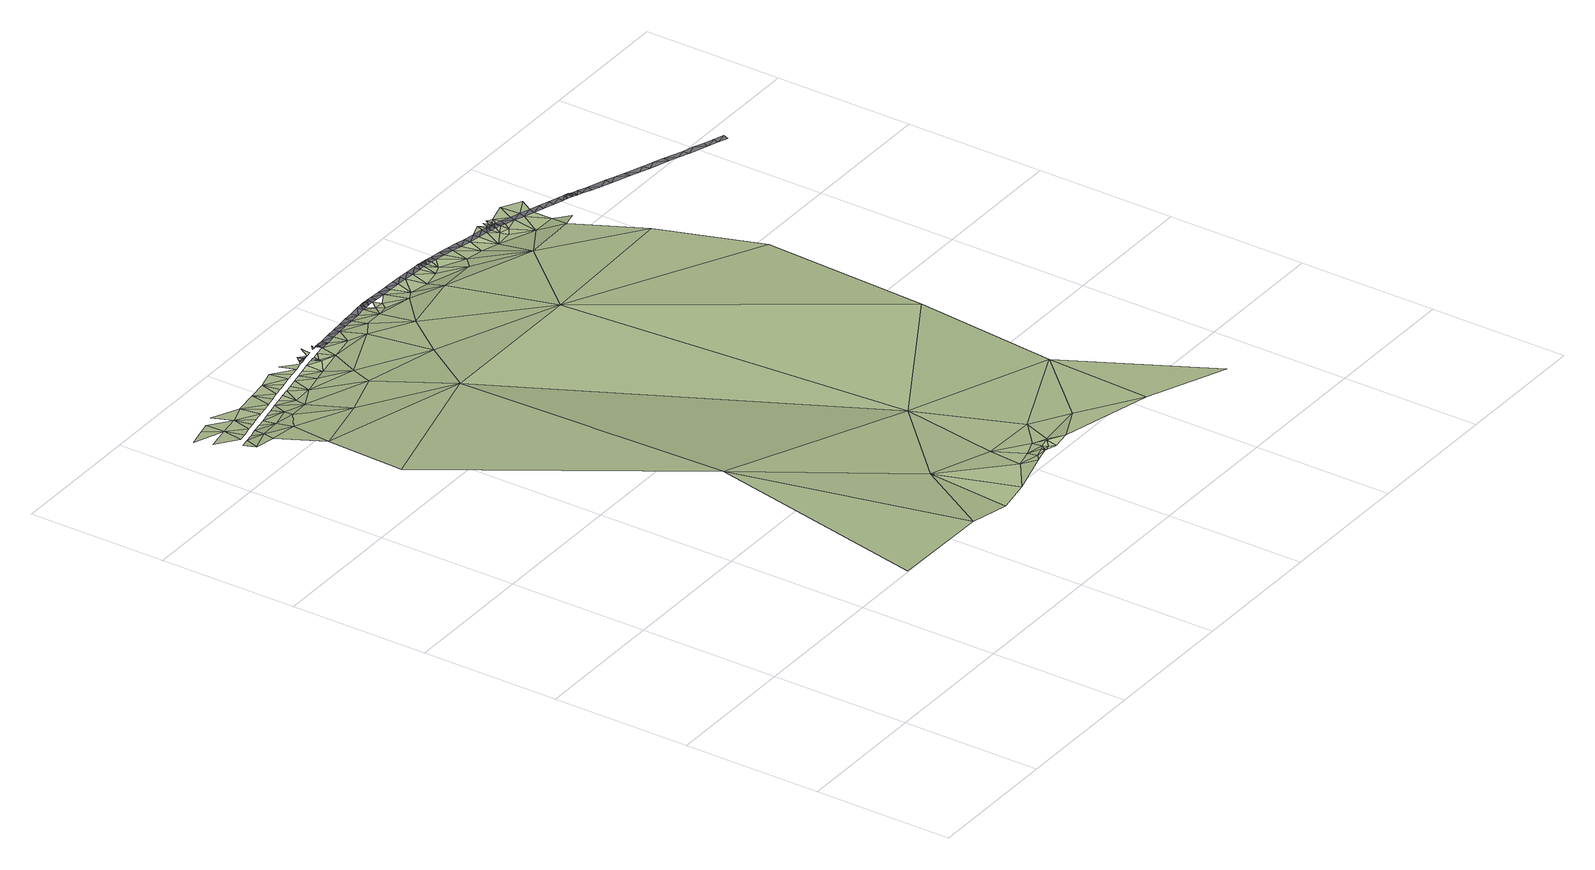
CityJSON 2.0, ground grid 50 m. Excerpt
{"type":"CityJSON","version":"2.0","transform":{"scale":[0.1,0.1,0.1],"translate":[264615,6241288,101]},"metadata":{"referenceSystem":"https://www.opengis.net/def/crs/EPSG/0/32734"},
"CityObjects":{
"terrain1":{"type":"TINRelief","geometry":[{"type":"CompositeSurface","lod":"1","boundaries":[[[0,1,2]],[[1,0,3]],[[4,5,1]],[[0,6,3]],[[7,8,9]],[[10,7,11]],[[4,12,5]],[[8,7,10]],[[13,11,12]],[[14,15,16]],[[17,8,10]],[[13,10,11]],[[18,15,14]],[[19,17,10]],[[20,15,21]],[[22,15,18]],[[13,12,23]],[[10,13,24]],[[19,10,24]],[[25,21,15]],[[15,22,26]],[[1,3,27]],[[28,19,24]],[[25,15,26]],[[22,29,26]],[[6,30,3]],[[31,24,13]],[[32,28,24]],[[26,29,33]],[[23,31,13]],[[23,12,4]],[[34,26,33]],[[35,32,24]],[[35,24,31]],[[4,1,27]],[[36,26,37]],[[38,32,35]],[[37,26,34]],[[35,39,38]],[[37,34,40]],[[31,41,35]],[[41,31,23]],[[42,3,30]],[[39,35,43]],[[37,40,44]],[[43,35,41]],[[45,37,44]],[[30,46,42]],[[43,41,47]],[[3,42,48]],[[49,43,47]],[[23,50,41]],[[51,45,44]],[[4,50,23]],[[49,47,52]],[[53,45,51]],[[41,54,47]],[[55,52,47]],[[56,42,46]],[[53,57,45]],[[54,41,50]],[[55,47,54]],[[42,56,58]],[[59,56,46]],[[57,53,60]],[[58,48,42]],[[61,56,59]],[[56,61,58]],[[62,63,59]],[[61,59,63]],[[55,54,64]],[[65,63,62]],[[60,66,57]],[[58,61,67]],[[67,61,63]],[[65,68,63]],[[63,68,67]],[[65,69,68]],[[58,67,70]],[[58,70,48]],[[64,54,71]],[[3,48,27]],[[66,72,57]],[[67,68,73]],[[69,73,68]],[[73,70,67]],[[74,71,54]],[[50,75,54]],[[72,76,57]],[[69,77,73]],[[73,78,70]],[[74,54,75]],[[50,4,79]],[[73,77,78]],[[80,71,74]],[[72,81,76]],[[70,82,48]],[[82,70,78]],[[80,74,83]],[[81,84,76]],[[83,74,75]],[[85,80,83]],[[50,79,75]],[[86,78,77]],[[83,87,85]],[[84,88,89]],[[78,86,82]],[[82,27,48]],[[90,83,75]],[[87,83,91]],[[92,93,88]],[[93,92,94]],[[91,95,87]],[[93,94,96]],[[96,94,97]],[[96,98,93]],[[90,91,83]],[[99,96,97]],[[99,98,96]],[[93,98,100]],[[97,101,99]],[[101,102,99]],[[99,102,98]],[[103,102,101]],[[95,91,104]],[[105,98,102]],[[77,106,86]],[[103,105,102]],[[100,98,105]],[[104,107,95]],[[103,108,105]],[[100,105,109]],[[109,105,108]],[[110,107,104]],[[104,91,90]],[[111,110,104]],[[79,112,75]],[[111,104,90]],[[75,112,90]],[[109,113,114]],[[79,4,115]],[[116,111,90]],[[27,115,4]],[[117,118,119]],[[120,121,122]],[[123,116,90]],[[121,120,124]],[[124,120,125]],[[124,125,126]],[[126,127,124]],[[126,128,127]],[[129,82,86]],[[90,112,123]],[[116,123,130]],[[82,129,27]],[[123,131,130]],[[79,132,112]],[[86,106,129]],[[123,133,131]],[[112,133,123]],[[112,134,133]],[[132,79,115]],[[132,134,112]],[[133,134,135]],[[136,135,134]],[[137,134,132]],[[134,137,136]],[[129,106,138]],[[136,137,139]],[[137,140,139]],[[137,132,141]],[[142,140,137]],[[143,142,137]],[[115,144,132]],[[145,140,142]],[[137,141,143]],[[143,146,142]],[[141,132,144]],[[27,147,115]],[[147,27,129]],[[146,148,142]],[[146,143,141]],[[141,149,146]],[[149,141,150]],[[144,150,141]],[[151,149,150]],[[152,151,150]],[[153,150,144]],[[144,115,154]],[[152,150,155]],[[155,150,153]],[[156,153,144]],[[153,157,155]],[[153,158,157]],[[156,158,153]],[[158,159,157]],[[144,154,156]],[[158,160,159]],[[158,161,160]],[[156,161,158]],[[162,160,161]],[[162,161,163]],[[156,164,161]],[[165,163,161]],[[115,147,166]],[[115,167,154]],[[165,161,164]],[[154,164,156]],[[164,168,165]],[[169,168,164]],[[170,164,154]],[[170,169,164]],[[167,115,166]],[[169,170,171]],[[170,154,172]],[[173,171,170]],[[173,170,172]],[[154,174,172]],[[172,175,173]],[[172,176,175]],[[176,172,177]],[[178,174,154]],[[172,179,177]],[[180,181,182]],[[167,178,154]],[[172,174,179]],[[183,176,177]],[[184,181,180]],[[177,185,183]],[[186,177,179]],[[181,184,187]],[[185,177,188]],[[187,184,189]],[[177,186,188]],[[186,179,174]],[[190,187,189]],[[191,187,190]],[[189,192,190]],[[192,193,190]],[[194,188,186]],[[195,193,192]],[[193,196,190]],[[174,197,186]],[[198,193,195]],[[193,198,196]],[[197,194,186]],[[195,199,198]],[[198,199,200]],[[201,197,174]],[[178,202,174]],[[174,202,201]],[[203,198,200]],[[202,178,204]],[[200,205,203]],[[201,202,206]],[[205,207,203]],[[205,208,207]]]}]},
"road1":{"type":"Road","attributes":{"highway":"primary","name":"Philip Kgosana Drive","surface":"asphalt","lanes":2,"width":4.4,"oneway":"yes"},"geometry":[{"type":"MultiSurface","lod":"1","boundaries":[[[209,126,125]],[[210,211,212]],[[128,126,213]],[[211,214,215]],[[216,139,217]],[[148,218,219]],[[220,221,222]],[[223,224,152]],[[162,163,225]],[[194,197,199]],[[188,226,185]],[[227,228,229]],[[206,230,208]],[[231,232,233]],[[234,235,236]],[[171,237,238]],[[133,239,131]],[[240,128,213]],[[240,241,242]],[[235,243,236]],[[244,245,246]],[[247,241,213]],[[135,248,133]],[[131,239,249]],[[250,240,130]],[[130,131,249]],[[209,213,126]],[[250,251,240]],[[240,251,128]],[[213,209,247]],[[213,241,240]],[[139,252,217]],[[253,149,254]],[[157,255,256]],[[165,168,257]],[[192,189,258]],[[175,180,182]],[[259,260,261]],[[262,263,264]],[[265,266,267]],[[205,197,201]],[[242,116,240]],[[240,116,130]],[[268,269,270]],[[271,228,227]],[[236,265,267]],[[272,246,230]],[[264,271,262]],[[229,228,273]],[[245,274,275]],[[276,277,234]],[[275,266,265]],[[277,235,234]],[[236,243,265]],[[236,267,234]],[[276,229,273]],[[214,210,219]],[[136,216,278]],[[162,222,279]],[[151,280,281]],[[282,279,221]],[[155,256,223]],[[185,258,283]],[[169,284,285]],[[208,201,206]],[[197,200,199]],[[184,283,189]],[[173,182,237]],[[252,140,212]],[[280,152,224]],[[149,281,254]],[[255,159,282]],[[284,171,238]],[[168,285,257]],[[180,176,184]],[[258,226,192]],[[212,140,145]],[[210,214,211]],[[214,218,215]],[[282,159,160]],[[279,222,221]],[[222,225,220]],[[226,195,192]],[[194,195,188]],[[184,176,183]],[[283,258,189]],[[218,286,215]],[[253,286,148]],[[225,287,220]],[[165,287,163]],[[276,273,277]],[[234,267,276]],[[245,244,274]],[[252,139,140]],[[255,157,159]],[[195,194,199]],[[180,175,176]],[[286,253,254]],[[287,165,257]],[[275,274,266]],[[219,210,145]],[[212,145,210]],[[162,279,160]],[[282,160,279]],[[188,195,226]],[[185,226,258]],[[185,283,183]],[[184,183,283]],[[148,286,218]],[[219,218,214]],[[163,287,225]],[[162,225,222]],[[250,130,249]],[[135,278,248]],[[239,133,248]],[[288,289,290]],[[231,291,232]],[[292,268,293]],[[263,270,269]],[[246,272,244]],[[230,206,272]],[[228,271,264]],[[278,135,136]],[[139,216,136]],[[256,155,157]],[[223,152,155]],[[197,205,200]],[[201,208,205]],[[182,173,175]],[[237,171,173]],[[281,149,151]],[[152,280,151]],[[285,168,169]],[[171,284,169]],[[294,295,289]],[[233,288,290]],[[293,261,292]],[[291,260,259]],[[270,263,262]],[[288,233,232]],[[295,294,296]],[[289,288,294]],[[260,291,231]],[[269,268,292]],[[259,261,293]]]}]}
},
"vertices":[
[589,136,408],[144,789,598],[28,8,555],[877,493,314],[591,2095,246],[7,1927,283],[870,200,298],[82,2531,119],[122,2594,102],[87,2586,103],[150,2547,128],[126,2497,141],[138,2293,194],[220,2481,143],[117,2615,100],[152,2702,83],[49,2674,97],[156,2602,98],[151,2623,98],[190,2610,98],[71,2764,62],[136,2779,63],[186,2631,98],[390,2366,164],[253,2570,106],[176,2787,64],[222,2710,84],[1331,883,181],[225,2617,96],[220,2639,96],[1010,233,286],[297,2537,128],[259,2625,93],[254,2647,93],[289,2655,93],[322,2586,108],[217,2796,66],[289,2734,85],[293,2633,91],[328,2641,91],[323,2662,91],[400,2560,104],[1127,317,282],[362,2649,89],[357,2670,89],[392,2755,73],[1151,265,304],[425,2610,89],[1168,458,259],[396,2657,86],[573,2432,148],[392,2678,89],[431,2665,86],[426,2686,86],[497,2610,92],[465,2672,83],[1172,281,304],[462,2764,74],[1184,326,290],[1197,270,313],[460,2694,83],[1199,283,313],[1201,270,313],[1205,277,313],[499,2680,80],[1206,269,313],[495,2702,81],[1216,293,313],[1224,275,313],[1244,258,313],[1230,341,298],[534,2688,80],[529,2710,81],[1245,295,320],[566,2625,93],[636,2531,120],[530,2784,73],[1282,248,336],[1268,311,306],[816,2347,168],[568,2696,78],[563,2717,78],[1331,428,287],[633,2648,77],[598,2725,76],[602,2704,76],[1411,310,328],[637,2712,76],[632,2733,76],[613,2800,53],[737,2669,77],[684,2686,77],[649,2737,73],[652,2751,71],[658,2739,73],[671,2720,73],[661,2742,73],[666,2741,73],[667,2750,71],[666,2743,73],[667,2768,71],[667,2741,73],[669,2743,73],[673,2742,73],[694,2704,70],[674,2751,71],[1583,142,359],[684,2722,73],[678,2743,73],[690,2745,73],[697,2724,70],[722,2729,70],[873,2640,97],[712,2750,70],[717,2786,70],[1223,2138,199],[761,2737,68],[746,2756,68],[753,2770,68],[735,2754,70],[757,2759,68],[757,2761,68],[752,2757,68],[828,2684,78],[758,2760,68],[758,2759,68],[759,2759,68],[761,2761,68],[764,2759,68],[1689,584,292],[802,2741,65],[842,2746,65],[993,2534,119],[882,2750,63],[949,2688,80],[922,2755,61],[962,2759,59],[1021,2692,78],[1884,36,344],[1002,2763,57],[1042,2768,57],[1165,2675,66],[1075,2743,55],[1091,2718,55],[1250,2594,99],[1062,2770,54],[1111,2742,53],[1923,1229,156],[1102,2772,52],[1162,2771,50],[1222,2708,48],[1202,2770,48],[1243,2769,48],[1302,2699,43],[1570,2474,105],[1283,2769,46],[1431,2625,66],[1323,2768,44],[1373,2713,40],[1364,2767,41],[1384,2767,41],[1409,2728,38],[1404,2766,40],[1424,2764,40],[1492,2676,45],[1444,2761,40],[2057,1901,77],[1931,2266,75],[1483,2755,38],[1523,2749,36],[1574,2672,34],[1563,2743,32],[1644,2657,30],[1604,2737,31],[1779,2605,29],[1644,2732,31],[1683,2726,29],[1709,2694,25],[1835,2524,54],[1718,2666,25],[1686,2748,29],[1700,2773,27],[1646,2753,29],[1703,2723,28],[1706,2745,28],[1723,2720,28],[1744,2683,25],[1717,2750,27],[1742,2715,28],[1726,2742,28],[1729,2749,27],[1724,2767,27],[1729,2741,28],[1740,2745,28],[1761,2709,26],[1748,2736,26],[1743,2769,27],[1800,2699,24],[1765,2759,24],[1768,2731,26],[1806,2720,24],[1839,2688,22],[1881,2612,18],[1845,2784,19],[1926,2564,24],[1845,2709,22],[1878,2677,21],[1919,2748,16],[1884,2698,22],
[758,2757,68],[1070,2788,54],[1079,2794,54],[1059,2792,54],[761,2757,68],[1081,2787,54],[1082,2794,54],[959,2781,59],[999,2785,57],[1092,2789,54],[1082,2772,54],[1407,2788,40],[1404,2788,40],[1405,2781,40],[1284,2791,46],[1243,2791,48],[1416,2782,40],[1737,2734,28],[2106,2608,11],[2110,2630,11],[2071,2620,14],[1923,2687,19],[2468,2504,5],[2467,2481,5],[2506,2491,5],[2048,2648,13],[2041,2654,16],[2039,2651,16],[1606,2759,32],[1567,2765,34],[839,2768,65],[766,2752,68],[759,2754,68],[760,2749,68],[2039,2655,16],[1956,2655,18],[2000,2666,16],[1962,2676,18],[759,2756,68],[879,2772,63],[799,2763,65],[779,2761,68],[769,2760,68],[1039,2790,57],[1122,2771,52],[1122,2793,52],[1364,2789,41],[1324,2790,44],[1447,2782,38],[1726,2734,28],[2395,2506,7],[2393,2530,7],[2355,2544,7],[2178,2583,9],[2213,2594,9],[2179,2606,11],[2029,2658,16],[2014,2639,15],[2033,2634,15],[2286,2545,8],[2248,2581,8],[2250,2557,8],[2142,2596,10],[1917,2666,19],[2075,2642,14],[1995,2644,16],[2020,2660,16],[2052,2627,14],[2058,2648,13],[919,2776,61],[1394,2784,40],[1203,2792,48],[1163,2793,50],[1384,2789,41],[1715,2738,28],[1527,2771,36],[1487,2777,38],[1102,2794,52],[1427,2785,40],[2539,2456,5],[2581,2464,5],[2544,2477,5],[2431,2494,6],[2317,2557,7],[2322,2532,7],[2576,2443,5],[2619,2451,5],[2612,2430,5]
]}
